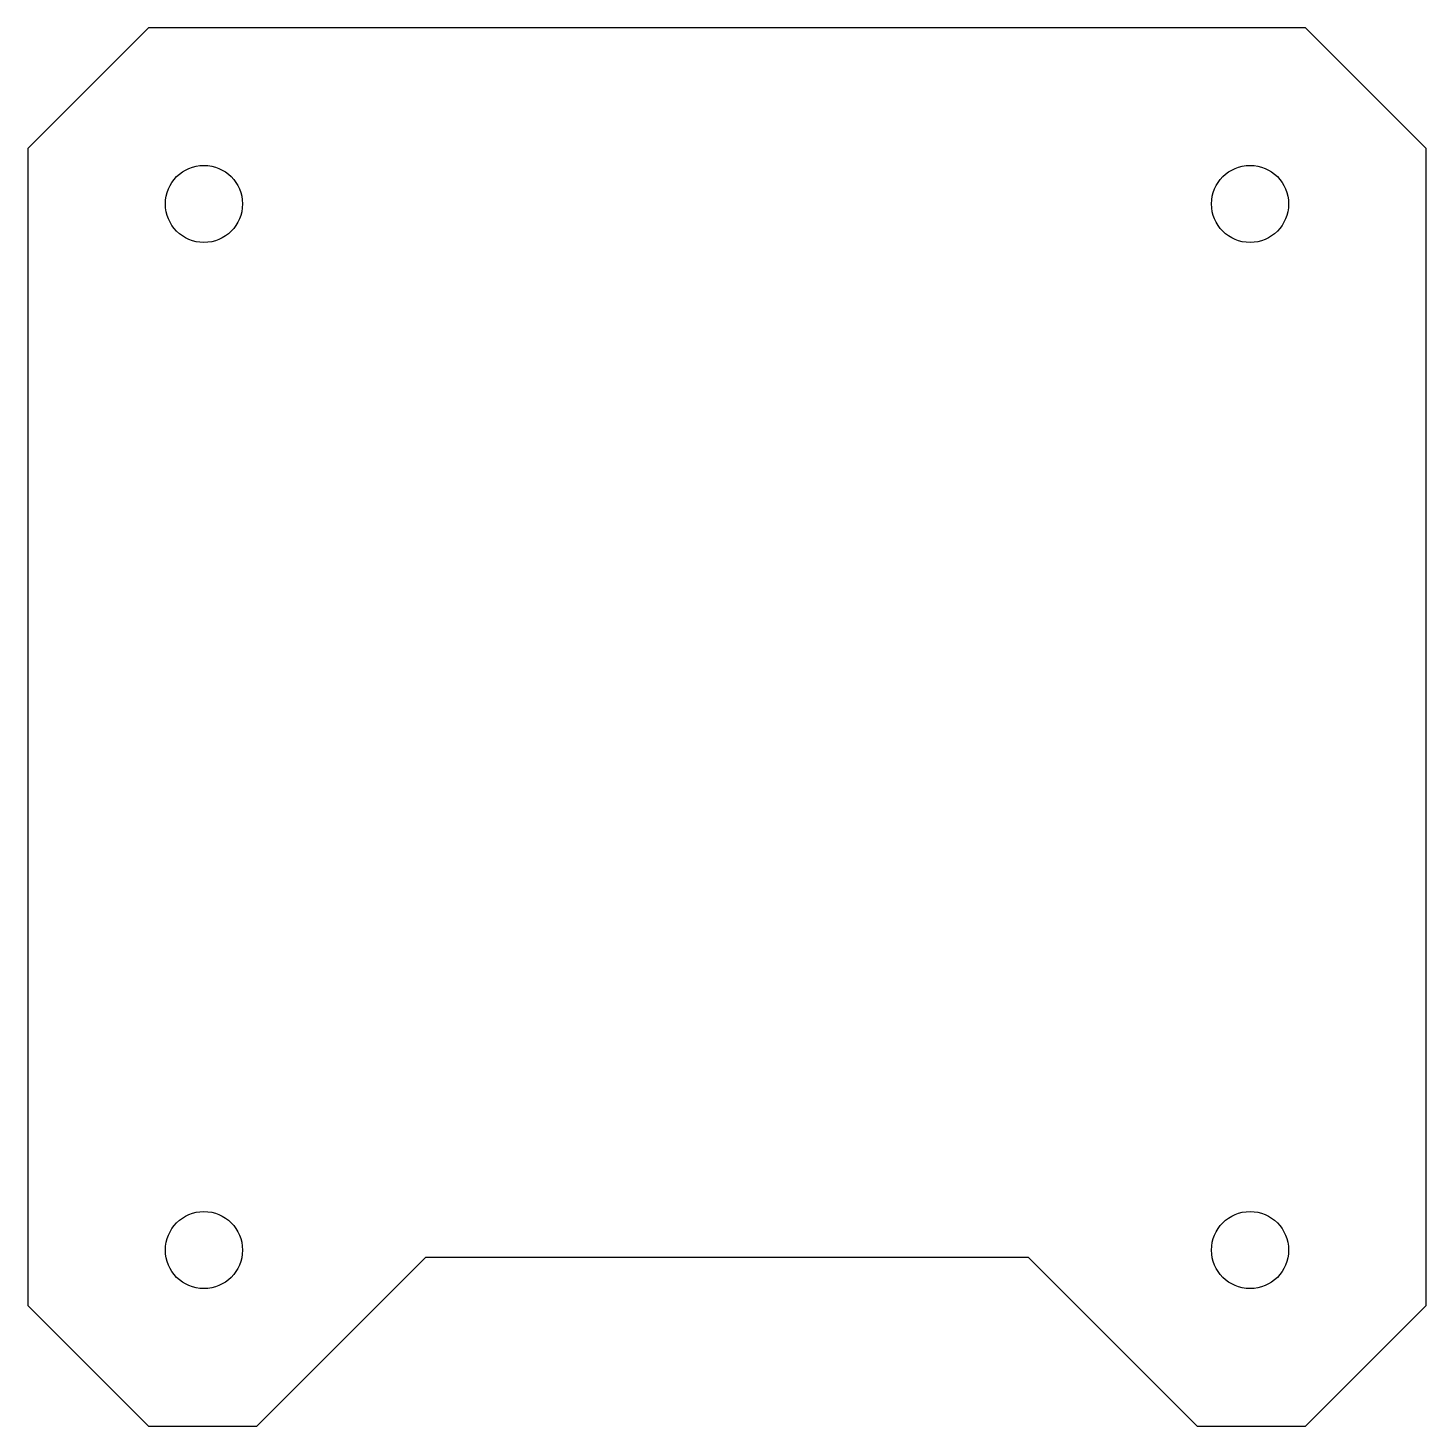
# Model space of a CAD drawing. Header units: millimetres. Extents: x -29 to 29, y -29 to 29.
import ezdxf

# ---------------------------------------------------------------- set-up
doc = ezdxf.new("R2010")
doc.units = ezdxf.units.MM

msp = doc.modelspace()

# ---------------------------------------------------------------- linework, layer by layer
msp.add_lwpolyline([(12.5, -22), (19.5, -29), (24, -29), (29, -24), (29, 24), (24, 29), (-24, 29), (-29, 24), (-29, -24), (-24, -29), (-19.5, -29), (-12.5, -22)], close=True)
for centre in [(-21.7, 21.7), (21.7, 21.7), (-21.7, -21.7), (21.7, -21.7)]:
    msp.add_circle(centre, 1.6)

doc.saveas('drawing.dxf')
